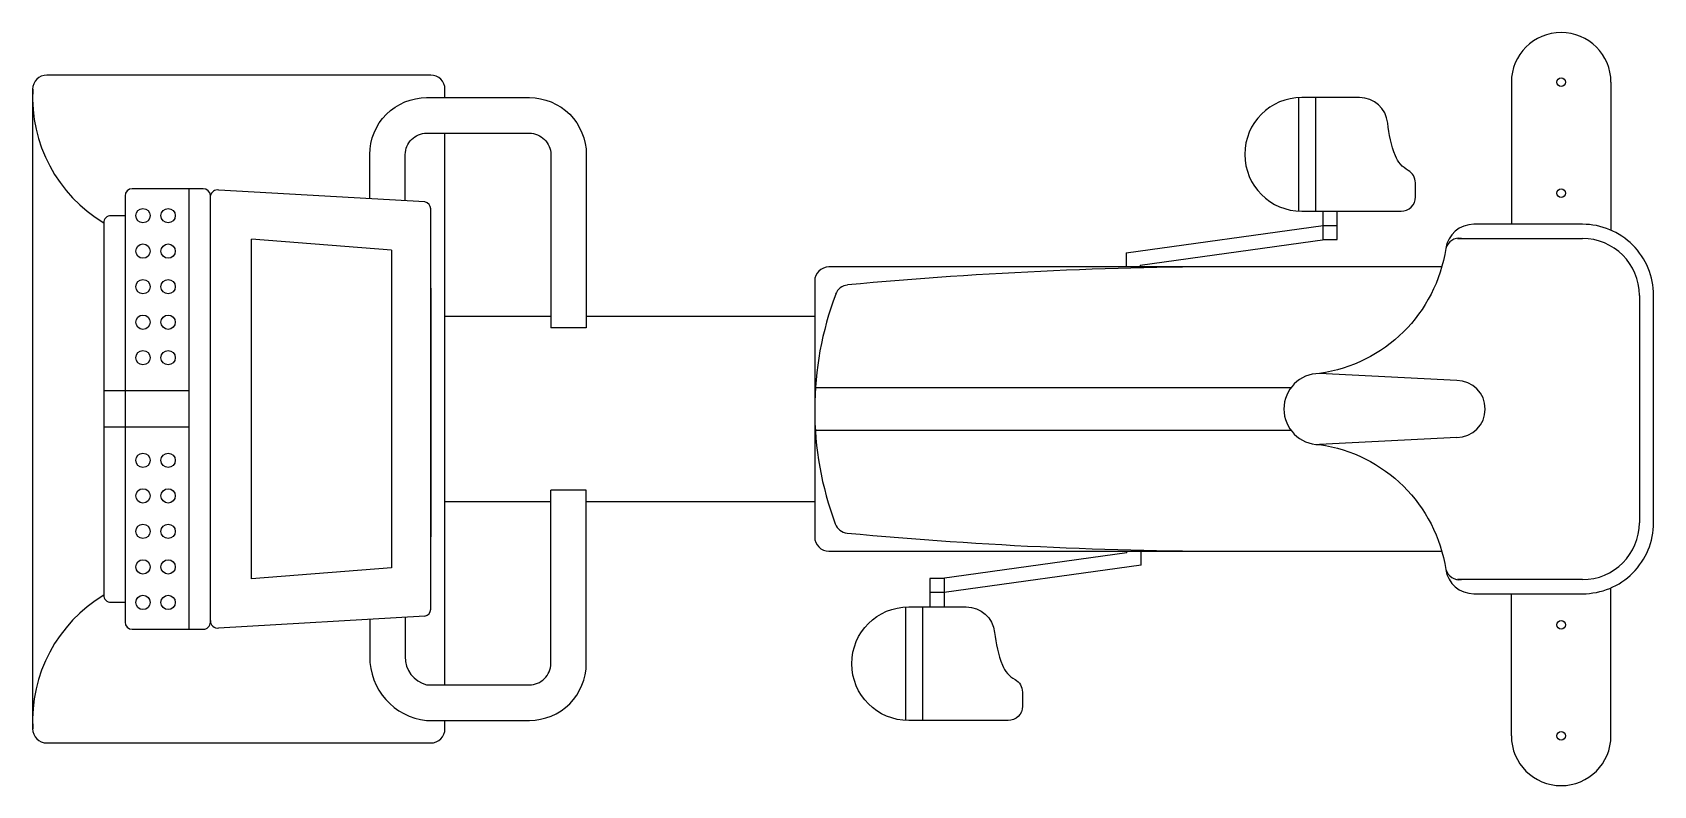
# Model space of a CAD drawing. Header units: millimetres. Extents: x 1380.87 to 1382.01, y 2710.04 to 2710.57.
import ezdxf

# ---------------------------------------------------------------- set-up
doc = ezdxf.new("R2010")
doc.units = ezdxf.units.MM
doc.header["$LTSCALE"] = 10
doc.layers.add('Equipam_fitness', color=1, linetype='Continuous')

msp = doc.modelspace()

# ---------------------------------------------------------------- linework, layer by layer
at = {"layer": 'Equipam_fitness'}
for p, q in [((1381.1523, 2710.5447), (1380.8823, 2710.5447)), ((1380.8723, 2710.5347), (1380.8723, 2710.0847)), ((1381.1623, 2710.5288), (1381.1623, 2710.5347)), ((1381.9123, 2710.5397), (1381.9123, 2710.4397)), ((1381.9823, 2710.5397), (1381.9823, 2710.4355)), ((1381.7626, 2710.5288), (1381.7626, 2710.449)), ((1381.7746, 2710.5289), (1381.7746, 2710.4489)), ((1381.1623, 2710.1156), (1381.1623, 2710.5038)), ((1380.9923, 2710.4647), (1380.9423, 2710.4647)), ((1380.9823, 2710.1547), (1380.9824, 2710.4647)), ((1381.1481, 2710.4554), (1381.0032, 2710.4638)), ((1380.9373, 2710.4597), (1380.9373, 2710.1597)), ((1380.9973, 2710.1597), (1380.9974, 2710.4599)), ((1381.1523, 2710.1689), (1381.1523, 2710.4505)), ((1381.6414, 2710.4196), (1381.7798, 2710.4389)), ((1381.7798, 2710.4289), (1381.7798, 2710.4489)), ((1381.7798, 2710.4389), (1381.7898, 2710.4389)), ((1381.7898, 2710.4289), (1381.7898, 2710.4489)), ((1381.1246, 2710.4215), (1381.0261, 2710.4293)), ((1381.0261, 2710.1901), (1381.0261, 2710.4293)), ((1381.6513, 2710.4109), (1381.7812, 2710.429)), ((1381.7798, 2710.4289), (1381.7898, 2710.4289)), ((1381.8744, 2710.4297), (1381.9623, 2710.4297)), ((1381.1246, 2710.4215), (1381.1246, 2710.1979)), ((1381.6414, 2710.4196), (1381.6413, 2710.4097)), ((1381.8633, 2710.4097), (1381.4323, 2710.4097)), ((1381.6513, 2710.4109), (1381.6513, 2710.4097)), ((1381.1523, 2710.3947), (1381.1523, 2710.2197)), ((1381.4223, 2710.3997), (1381.4223, 2710.2197)), ((1382.0023, 2710.3897), (1382.0023, 2710.2297)), ((1381.2367, 2710.3747), (1381.1623, 2710.3747)), ((1381.4223, 2710.3747), (1381.2617, 2710.3747)), ((1381.2617, 2710.3669), (1381.2367, 2710.3669)), ((1381.7573, 2710.3247), (1381.4228, 2710.3247)), ((1381.8739, 2710.3297), (1381.7773, 2710.3347)), ((1380.9823, 2710.3226), (1380.9223, 2710.3226)), ((1380.9823, 2710.2969), (1380.9223, 2710.2969)), ((1381.7573, 2710.2947), (1381.4228, 2710.2947)), ((1381.8739, 2710.2897), (1381.7773, 2710.2847)), ((1381.1623, 2710.2447), (1381.2367, 2710.2447)), ((1381.2617, 2710.2525), (1381.2367, 2710.2525)), ((1381.2617, 2710.2447), (1381.4223, 2710.2447)), ((1381.4323, 2710.2097), (1381.8633, 2710.2097)), ((1381.6419, 2710.2085), (1381.512, 2710.1904)), ((1381.6518, 2710.1998), (1381.5134, 2710.1805)), ((1381.6419, 2710.2085), (1381.6419, 2710.2098)), ((1381.6518, 2710.1998), (1381.6519, 2710.2097)), ((1381.1246, 2710.1979), (1381.0261, 2710.1901)), ((1381.5134, 2710.1905), (1381.5034, 2710.1905)), ((1381.5034, 2710.1905), (1381.5034, 2710.1705)), ((1381.5134, 2710.1905), (1381.5134, 2710.1705)), ((1381.9623, 2710.1897), (1381.8744, 2710.1897)), ((1381.5134, 2710.1805), (1381.5034, 2710.1805)), ((1381.9123, 2710.0797), (1381.9123, 2710.1797)), ((1381.9823, 2710.0797), (1381.9823, 2710.1839)), ((1381.4862, 2710.1705), (1381.4862, 2710.0906)), ((1381.4982, 2710.1705), (1381.4982, 2710.0905)), ((1380.9423, 2710.1547), (1380.9923, 2710.1547)), ((1381.1481, 2710.164), (1381.0031, 2710.1556)), ((1381.1623, 2710.0847), (1381.1623, 2710.0906)), ((1380.8823, 2710.0747), (1381.1523, 2710.0747))]:
    msp.add_line(p, q, dxfattribs=at)
for points in [[(1381.1094, 2710.4577), (1381.1094, 2710.4888, -0.414214), (1381.1494, 2710.5288), (1381.2217, 2710.5288, -0.414214), (1381.2617, 2710.4888), (1381.2617, 2710.3669)], [(1381.1344, 2710.4562), (1381.1344, 2710.4888, -0.414214), (1381.1494, 2710.5038), (1381.2217, 2710.5038, -0.414214), (1381.2367, 2710.4888), (1381.2367, 2710.3669)], [(1380.9373, 2710.4457), (1380.9273, 2710.4457, 0.414214), (1380.9223, 2710.4407), (1380.9223, 2710.1787, 0.414214), (1380.9273, 2710.1737), (1380.9373, 2710.1737, 0.414214)], [(1381.1094, 2710.1618), (1381.1094, 2710.1356, 0.389175), (1381.1494, 2710.0906), (1381.2217, 2710.0906, 0.414214), (1381.2617, 2710.1306), (1381.2617, 2710.2525)], [(1381.1344, 2710.1632), (1381.1344, 2710.1356, 0.351472), (1381.1494, 2710.1156), (1381.2217, 2710.1156, 0.414214), (1381.2367, 2710.1306), (1381.2367, 2710.2525)]]:
    msp.add_lwpolyline(points, format="xyb", dxfattribs=at)
for points in [[(1381.8397, 2710.4776, -0.175412), (1381.8307, 2710.4879, -0.067278), (1381.8253, 2710.5109, 0.385222), (1381.8054, 2710.5289), (1381.7648, 2710.5289, 1), (1381.7648, 2710.4489), (1381.8348, 2710.4489, 0.414214), (1381.8448, 2710.4589), (1381.8448, 2710.4689, 0.272263)], [(1381.8859, 2710.1797), (1381.9623, 2710.1797, 0.414214), (1382.0123, 2710.2297), (1382.0123, 2710.3897, 0.414214), (1381.9623, 2710.4397), (1381.8859, 2710.4397, 0.371102), (1381.8661, 2710.4227, -0.331893), (1381.7773, 2710.3347, 1), (1381.7773, 2710.2847, -0.331893), (1381.8661, 2710.1967, 0.371102)], [(1381.5632, 2710.1193, -0.272263), (1381.5684, 2710.1105), (1381.5684, 2710.1005, -0.414214), (1381.5584, 2710.0905), (1381.4884, 2710.0905, -1), (1381.4884, 2710.1705), (1381.5289, 2710.1705, -0.385222), (1381.5488, 2710.1525, 0.067278), (1381.5543, 2710.1295, 0.175412)]]:
    msp.add_lwpolyline(points, format="xyb", close=True, dxfattribs=at)
for centre, radius in [((1381.9473, 2710.5397), 0.003), ((1381.9473, 2710.4616), 0.003), ((1380.9499, 2710.4458), 0.00504), ((1380.9676, 2710.4458), 0.00504), ((1380.9499, 2710.4208), 0.00504), ((1380.9676, 2710.4208), 0.00504), ((1380.9499, 2710.3958), 0.00504), ((1380.9676, 2710.3958), 0.00504), ((1380.9499, 2710.3708), 0.00504), ((1380.9676, 2710.3708), 0.00504), ((1380.9499, 2710.3458), 0.00504), ((1380.9676, 2710.3458), 0.00504), ((1380.9499, 2710.2736), 0.00504), ((1380.9676, 2710.2736), 0.00504), ((1380.9499, 2710.2486), 0.00504), ((1380.9676, 2710.2486), 0.00504), ((1380.9499, 2710.2236), 0.00504), ((1380.9676, 2710.2236), 0.00504), ((1380.9499, 2710.1986), 0.00504), ((1380.9676, 2710.1986), 0.00504), ((1380.9499, 2710.1736), 0.00504), ((1380.9676, 2710.1736), 0.00504), ((1381.9473, 2710.1578), 0.003), ((1381.9473, 2710.0797), 0.003)]:
    msp.add_circle(centre, radius, dxfattribs=at)
for centre, radius, start, end in [((1381.9473, 2710.5397), 0.035, 0, 180), ((1380.8823, 2710.5347), 0.01, 90, 180), ((1381.1523, 2710.5347), 0.01, 0, 90), ((1380.9753, 2710.5292), 0.1031, 176.9377, 239.0873), ((1380.9423, 2710.4597), 0.005, 90, 180), ((1380.9922, 2710.4596), 0.00514, 3.7074, 89.3527), ((1381.0023, 2710.4588), 0.00505, 80.6319, 167.5379), ((1381.1473, 2710.4505), 0.005, 0, 80.4059), ((1381.8758, 2710.4197), 0.0102, 82.084, 162.5722), ((1381.9623, 2710.3897), 0.04, 0, 90), ((1381.4323, 2710.3997), 0.01, 90, 180), ((1381.7195, 2707.4653), 2.9445, 89.6888, 95.3402), ((1381.4464, 2710.387), 0.01, 95.3402, 159.3594), ((1381.6527, 2710.3093), 0.2304, 159.3594, 200.4102), ((1381.8739, 2710.3097), 0.02, 270, 90), ((1381.4461, 2710.2324), 0.01, 200.4102, 264.6537), ((1381.7195, 2713.1541), 2.9445, 264.6537, 270.3112), ((1381.9623, 2710.2297), 0.04, 270, 0), ((1381.4323, 2710.2197), 0.01, 180, 270), ((1381.8758, 2710.1998), 0.0102, 197.4278, 277.916), ((1380.9753, 2710.0902), 0.1031, 120.9127, 183.0623), ((1381.1473, 2710.1689), 0.005, 279.5941, 0), ((1380.9423, 2710.1597), 0.005, 180, 270), ((1380.9923, 2710.1597), 0.005, 270, 0.0002), ((1381.0023, 2710.1606), 0.005, 176.297, 279.5941), ((1380.8823, 2710.0847), 0.01, 180, 270), ((1381.1523, 2710.0847), 0.01, 270, 0), ((1381.9473, 2710.0797), 0.035, 180, 0)]:
    msp.add_arc(centre, radius, start, end, dxfattribs=at)

doc.saveas('drawing.dxf')
